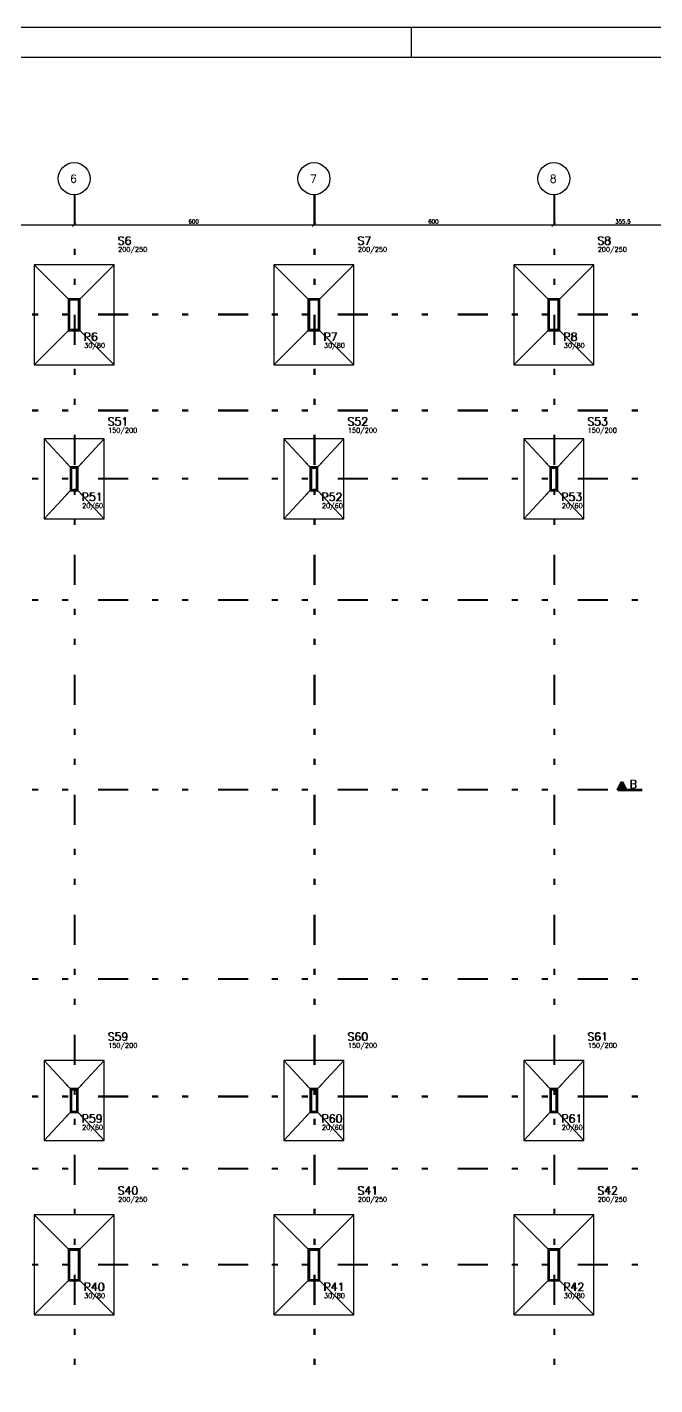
# Model space of a CAD drawing. Extents: x 797 to 1056, y -75 to 15.
# Drawn here: x 821.85 to 832.32, y -7.14 to 15.49 of the extents above; entities that cross this region are included whole.
import ezdxf

# ---------------------------------------------------------------- set-up
doc = ezdxf.new("R2010")
doc.units = 0
doc.header["$MEASUREMENT"] = 0
doc.linetypes.add('ESTILO_TQS_0003', pattern=[1.5, 0.5, -0.4, 0.1, -0.5])
doc.linetypes.add('ESTILO_TQS_0004', pattern=[2, 0.5, -0.4, 0.1, -0.4, 0.1, -0.5])
for name, color, linetype in [('06', 6, 'CONTINUOUS'), ('1', 2, 'CONTINUOUS'), ('11', 11, 'CONTINUOUS'), ('2', 4, 'CONTINUOUS'), ('3', 8, 'CONTINUOUS'), ('CERCADURA', 7, 'CONTINUOUS'), ('EIXOS', 8, 'ESTILO_TQS_0003')]:
    doc.layers.add(name, color=color, linetype=linetype)
doc.styles.get("Standard").update_dxf_attribs({"font": 'ROMANS.SHX'})

msp = doc.modelspace()

# ---------------------------------------------------------------- linework, layer by layer
at = {"layer": '06'}
msp.add_line((797.81, 14.987), (855.51, 14.987), dxfattribs=at)
at = {"layer": '1', "linetype": 'Continuous'}
for p, q in [((831.687, 2.778), (831.756, 2.917)), ((831.688, 2.779), (831.756, 2.915)), ((831.698, 2.773), (831.768, 2.911)), ((832.104, 2.773), (831.698, 2.773)), ((832.104, 2.76), (831.698, 2.76)), ((831.699, 2.773), (831.768, 2.91)), ((831.699, 2.786), (832.104, 2.786)), ((831.699, 2.773), (832.104, 2.773)), ((831.704, 2.796), (831.831, 2.796)), ((831.704, 2.784), (831.831, 2.784)), ((831.709, 2.807), (831.826, 2.807)), ((831.709, 2.794), (831.826, 2.794)), ((831.714, 2.817), (831.821, 2.817)), ((831.714, 2.805), (831.821, 2.805)), ((831.72, 2.828), (831.815, 2.828)), ((831.72, 2.815), (831.815, 2.815)), ((831.725, 2.839), (831.81, 2.839)), ((831.725, 2.826), (831.81, 2.826)), ((831.73, 2.849), (831.805, 2.849)), ((831.73, 2.837), (831.805, 2.837)), ((831.736, 2.86), (831.799, 2.86)), ((831.736, 2.847), (831.799, 2.847)), ((831.741, 2.87), (831.794, 2.87)), ((831.741, 2.858), (831.794, 2.858)), ((831.746, 2.881), (831.789, 2.881)), ((831.746, 2.869), (831.789, 2.869)), ((831.752, 2.892), (831.784, 2.892)), ((831.752, 2.879), (831.784, 2.879)), ((831.757, 2.902), (831.778, 2.902)), ((831.757, 2.89), (831.778, 2.89)), ((831.762, 2.913), (831.774, 2.913)), ((831.762, 2.901), (831.774, 2.901)), ((831.768, 2.911), (831.836, 2.773)), ((831.768, 2.91), (831.836, 2.773)), ((831.779, 2.917), (831.848, 2.779)), ((831.779, 2.915), (831.847, 2.779))]:
    msp.add_line(p, q, dxfattribs=at)
for points in [[(823.298, 11.528), (821.964, 11.528)], [(821.964, 11.528), (821.964, 9.862)], [(822.531, 10.962), (821.964, 11.528)], [(822.731, 10.962), (823.298, 11.528)], [(823.298, 9.862), (823.298, 11.528)], [(827.298, 11.528), (825.964, 11.528)], [(825.964, 11.528), (825.964, 9.862)], [(826.531, 10.962), (825.964, 11.528)], [(826.731, 10.962), (827.298, 11.528)], [(827.298, 9.862), (827.298, 11.528)], [(831.298, 11.528), (829.964, 11.528)], [(829.964, 11.528), (829.964, 9.862)], [(830.531, 10.962), (829.964, 11.528)], [(830.731, 10.962), (831.298, 11.528)], [(831.298, 9.862), (831.298, 11.528)], [(822.531, 10.428), (822.731, 10.428), (822.731, 10.962), (822.531, 10.962), (822.531, 10.428)], [(822.531, 10.428), (822.731, 10.428), (822.731, 10.962), (822.531, 10.962), (822.531, 10.428)], [(822.543, 10.441), (822.718, 10.441), (822.718, 10.949), (822.543, 10.949), (822.543, 10.441)], [(822.556, 10.453), (822.706, 10.453), (822.706, 10.937), (822.556, 10.937), (822.556, 10.453)], [(826.531, 10.428), (826.731, 10.428), (826.731, 10.962), (826.531, 10.962), (826.531, 10.428)], [(826.531, 10.428), (826.731, 10.428), (826.731, 10.962), (826.531, 10.962), (826.531, 10.428)], [(826.543, 10.441), (826.718, 10.441), (826.718, 10.949), (826.543, 10.949), (826.543, 10.441)], [(826.556, 10.453), (826.706, 10.453), (826.706, 10.937), (826.556, 10.937), (826.556, 10.453)], [(830.531, 10.428), (830.731, 10.428), (830.731, 10.962), (830.531, 10.962), (830.531, 10.428)], [(830.531, 10.428), (830.731, 10.428), (830.731, 10.962), (830.531, 10.962), (830.531, 10.428)], [(830.543, 10.441), (830.718, 10.441), (830.718, 10.949), (830.543, 10.949), (830.543, 10.441)], [(830.556, 10.453), (830.706, 10.453), (830.706, 10.937), (830.556, 10.937), (830.556, 10.453)], [(822.531, 10.428), (821.964, 9.862)], [(822.731, 10.428), (823.298, 9.862)], [(826.531, 10.428), (825.964, 9.862)], [(826.731, 10.428), (827.298, 9.862)], [(830.531, 10.428), (829.964, 9.862)], [(830.731, 10.428), (831.298, 9.862)], [(821.964, 9.862), (823.298, 9.862)], [(825.964, 9.862), (827.298, 9.862)], [(829.964, 9.862), (831.298, 9.862)], [(823.131, 8.625), (822.131, 8.625)], [(822.131, 8.625), (822.131, 7.292)], [(822.564, 8.158), (822.131, 8.625)], [(822.697, 8.158), (823.131, 8.625)], [(823.131, 7.292), (823.131, 8.625)], [(827.131, 8.625), (826.131, 8.625)], [(826.131, 8.625), (826.131, 7.292)], [(826.564, 8.158), (826.131, 8.625)], [(826.697, 8.158), (827.131, 8.625)], [(827.131, 7.292), (827.131, 8.625)], [(831.131, 8.625), (830.131, 8.625)], [(830.131, 8.625), (830.131, 7.292)], [(830.564, 8.158), (830.131, 8.625)], [(830.697, 8.158), (831.131, 8.625)], [(831.131, 7.292), (831.131, 8.625)], [(822.564, 7.758), (822.697, 7.758), (822.697, 8.158), (822.564, 8.158), (822.564, 7.758)], [(822.564, 7.758), (822.697, 7.758), (822.697, 8.158), (822.564, 8.158), (822.564, 7.758)], [(822.576, 7.771), (822.685, 7.771), (822.685, 8.146), (822.576, 8.146), (822.576, 7.771)], [(826.564, 7.758), (826.697, 7.758), (826.697, 8.158), (826.564, 8.158), (826.564, 7.758)], [(826.564, 7.758), (826.697, 7.758), (826.697, 8.158), (826.564, 8.158), (826.564, 7.758)], [(826.576, 7.771), (826.685, 7.771), (826.685, 8.146), (826.576, 8.146), (826.576, 7.771)], [(830.564, 7.758), (830.697, 7.758), (830.697, 8.158), (830.564, 8.158), (830.564, 7.758)], [(830.564, 7.758), (830.697, 7.758), (830.697, 8.158), (830.564, 8.158), (830.564, 7.758)], [(830.576, 7.771), (830.685, 7.771), (830.685, 8.146), (830.576, 8.146), (830.576, 7.771)], [(822.589, 7.783), (822.672, 7.783), (822.672, 8.133), (822.589, 8.133), (822.589, 7.783)], [(826.589, 7.783), (826.672, 7.783), (826.672, 8.133), (826.589, 8.133), (826.589, 7.783)], [(830.589, 7.783), (830.672, 7.783), (830.672, 8.133), (830.589, 8.133), (830.589, 7.783)], [(822.564, 7.758), (822.131, 7.292)], [(822.697, 7.758), (823.131, 7.292)], [(826.564, 7.758), (826.131, 7.292)], [(826.697, 7.758), (827.131, 7.292)], [(830.564, 7.758), (830.131, 7.292)], [(830.697, 7.758), (831.131, 7.292)], [(822.131, 7.292), (823.131, 7.292)], [(826.131, 7.292), (827.131, 7.292)], [(830.131, 7.292), (831.131, 7.292)], [(823.131, -1.735), (822.131, -1.735)], [(822.131, -1.735), (822.131, -3.068)], [(822.564, -2.202), (822.131, -1.735)], [(822.698, -2.202), (823.131, -1.735)], [(823.131, -3.068), (823.131, -1.735)], [(827.131, -1.735), (826.131, -1.735)], [(826.131, -1.735), (826.131, -3.068)], [(826.564, -2.202), (826.131, -1.735)], [(826.698, -2.202), (827.131, -1.735)], [(827.131, -3.068), (827.131, -1.735)], [(831.131, -1.735), (830.131, -1.735)], [(830.131, -1.735), (830.131, -3.068)], [(830.564, -2.202), (830.131, -1.735)], [(830.698, -2.202), (831.131, -1.735)], [(831.131, -3.068), (831.131, -1.735)], [(822.564, -2.602), (822.698, -2.602), (822.698, -2.202), (822.564, -2.202), (822.564, -2.602)], [(822.564, -2.602), (822.698, -2.602), (822.698, -2.202), (822.564, -2.202), (822.564, -2.602)], [(822.577, -2.589), (822.685, -2.589), (822.685, -2.214), (822.577, -2.214), (822.577, -2.589)], [(822.589, -2.577), (822.673, -2.577), (822.673, -2.227), (822.589, -2.227), (822.589, -2.577)], [(826.564, -2.602), (826.698, -2.602), (826.698, -2.202), (826.564, -2.202), (826.564, -2.602)], [(826.564, -2.602), (826.698, -2.602), (826.698, -2.202), (826.564, -2.202), (826.564, -2.602)], [(826.577, -2.589), (826.685, -2.589), (826.685, -2.214), (826.577, -2.214), (826.577, -2.589)], [(826.589, -2.577), (826.673, -2.577), (826.673, -2.227), (826.589, -2.227), (826.589, -2.577)], [(830.564, -2.602), (830.698, -2.602), (830.698, -2.202), (830.564, -2.202), (830.564, -2.602)], [(830.564, -2.602), (830.698, -2.602), (830.698, -2.202), (830.564, -2.202), (830.564, -2.602)], [(830.577, -2.589), (830.685, -2.589), (830.685, -2.214), (830.577, -2.214), (830.577, -2.589)], [(830.589, -2.577), (830.673, -2.577), (830.673, -2.227), (830.589, -2.227), (830.589, -2.577)], [(822.564, -2.602), (822.131, -3.068)], [(822.698, -2.602), (823.131, -3.068)], [(826.564, -2.602), (826.131, -3.068)], [(826.698, -2.602), (827.131, -3.068)], [(830.564, -2.602), (830.131, -3.068)], [(830.698, -2.602), (831.131, -3.068)], [(822.131, -3.068), (823.131, -3.068)], [(826.131, -3.068), (827.131, -3.068)], [(830.131, -3.068), (831.131, -3.068)], [(823.298, -4.305), (821.964, -4.305)], [(821.964, -4.305), (821.964, -5.972)], [(822.531, -4.872), (821.964, -4.305)], [(822.731, -4.872), (823.298, -4.305)], [(823.298, -5.972), (823.298, -4.305)], [(827.298, -4.305), (825.964, -4.305)], [(825.964, -4.305), (825.964, -5.972)], [(826.531, -4.872), (825.964, -4.305)], [(826.731, -4.872), (827.298, -4.305)], [(827.298, -5.972), (827.298, -4.305)], [(831.298, -4.305), (829.964, -4.305)], [(829.964, -4.305), (829.964, -5.972)], [(830.531, -4.872), (829.964, -4.305)], [(830.731, -4.872), (831.298, -4.305)], [(831.298, -5.972), (831.298, -4.305)], [(822.531, -5.405), (822.731, -5.405), (822.731, -4.872), (822.531, -4.872), (822.531, -5.405)], [(822.531, -5.405), (822.731, -5.405), (822.731, -4.872), (822.531, -4.872), (822.531, -5.405)], [(822.543, -5.392), (822.718, -5.392), (822.718, -4.884), (822.543, -4.884), (822.543, -5.392)], [(822.556, -5.38), (822.706, -5.38), (822.706, -4.897), (822.556, -4.897), (822.556, -5.38)], [(826.531, -5.405), (826.731, -5.405), (826.731, -4.872), (826.531, -4.872), (826.531, -5.405)], [(826.531, -5.405), (826.731, -5.405), (826.731, -4.872), (826.531, -4.872), (826.531, -5.405)], [(826.543, -5.392), (826.718, -5.392), (826.718, -4.884), (826.543, -4.884), (826.543, -5.392)], [(826.556, -5.38), (826.706, -5.38), (826.706, -4.897), (826.556, -4.897), (826.556, -5.38)], [(830.531, -5.405), (830.731, -5.405), (830.731, -4.872), (830.531, -4.872), (830.531, -5.405)], [(830.531, -5.405), (830.731, -5.405), (830.731, -4.872), (830.531, -4.872), (830.531, -5.405)], [(830.543, -5.392), (830.718, -5.392), (830.718, -4.884), (830.543, -4.884), (830.543, -5.392)], [(830.556, -5.38), (830.706, -5.38), (830.706, -4.897), (830.556, -4.897), (830.556, -5.38)], [(822.531, -5.405), (821.964, -5.972)], [(822.731, -5.405), (823.298, -5.972)], [(826.531, -5.405), (825.964, -5.972)], [(826.731, -5.405), (827.298, -5.972)], [(830.531, -5.405), (829.964, -5.972)], [(830.731, -5.405), (831.298, -5.972)], [(821.964, -5.972), (823.298, -5.972)], [(825.964, -5.972), (827.298, -5.972)], [(829.964, -5.972), (831.298, -5.972)]]:
    msp.add_lwpolyline(points, dxfattribs=at)
at = {"layer": '11', "linetype": 'Continuous'}
for p, q in [((822.631, 10.695), (822.631, 10.695)), ((826.631, 10.695), (826.631, 10.695)), ((830.631, 10.695), (830.631, 10.695)), ((822.631, 7.958), (822.631, 7.958)), ((826.631, 7.958), (826.631, 7.958)), ((830.631, 7.958), (830.631, 7.958)), ((822.631, -2.402), (822.631, -2.402)), ((826.631, -2.402), (826.631, -2.402)), ((830.631, -2.402), (830.631, -2.402)), ((822.631, -5.138), (822.631, -5.138)), ((826.631, -5.138), (826.631, -5.138)), ((830.631, -5.138), (830.631, -5.138))]:
    msp.add_line(p, q, dxfattribs=at)
at = {"layer": '2', "linetype": 'Continuous'}
for p, q in [((822.601, 12.166), (822.66, 12.225)), ((822.601, 12.166), (822.66, 12.225)), ((826.601, 12.166), (826.66, 12.225)), ((826.601, 12.166), (826.66, 12.225)), ((830.601, 12.166), (830.66, 12.225)), ((830.601, 12.166), (830.66, 12.225)), ((818.548, 12.195), (822.714, 12.195)), ((822.548, 12.195), (826.714, 12.195)), ((822.631, 12.195), (822.631, 12.195)), ((822.631, 12.195), (822.631, 12.195)), ((826.548, 12.195), (830.714, 12.195)), ((826.631, 12.195), (826.631, 12.195)), ((826.631, 12.195), (826.631, 12.195)), ((830.548, 12.195), (833.084, 12.195)), ((830.631, 12.195), (830.631, 12.195)), ((830.631, 12.195), (830.631, 12.195)), ((822.531, 10.962), (822.464, 11.028)), ((822.731, 10.962), (822.798, 11.028)), ((826.531, 10.962), (826.464, 11.028)), ((826.731, 10.962), (826.798, 11.028)), ((830.531, 10.962), (830.464, 11.028)), ((830.731, 10.962), (830.798, 11.028)), ((822.531, 10.428), (822.464, 10.362)), ((822.731, 10.428), (822.798, 10.362)), ((826.531, 10.428), (826.464, 10.362)), ((826.731, 10.428), (826.798, 10.362)), ((830.531, 10.428), (830.464, 10.362)), ((830.731, 10.428), (830.798, 10.362)), ((822.564, 8.158), (822.497, 8.225)), ((822.697, 8.158), (822.764, 8.225)), ((826.564, 8.158), (826.497, 8.225)), ((826.697, 8.158), (826.764, 8.225)), ((830.564, 8.158), (830.497, 8.225)), ((830.697, 8.158), (830.764, 8.225)), ((822.564, 7.758), (822.497, 7.692)), ((822.697, 7.758), (822.764, 7.692)), ((826.564, 7.758), (826.497, 7.692)), ((826.697, 7.758), (826.764, 7.692)), ((830.564, 7.758), (830.497, 7.692)), ((830.697, 7.758), (830.764, 7.692)), ((822.564, -2.202), (822.498, -2.135)), ((822.698, -2.202), (822.764, -2.135)), ((826.564, -2.202), (826.498, -2.135)), ((826.698, -2.202), (826.764, -2.135)), ((830.564, -2.202), (830.498, -2.135)), ((830.698, -2.202), (830.764, -2.135)), ((822.564, -2.602), (822.498, -2.668)), ((822.698, -2.602), (822.764, -2.668)), ((826.564, -2.602), (826.498, -2.668)), ((826.698, -2.602), (826.764, -2.668)), ((830.564, -2.602), (830.498, -2.668)), ((830.698, -2.602), (830.764, -2.668)), ((822.531, -4.872), (822.464, -4.805)), ((822.731, -4.872), (822.798, -4.805)), ((826.531, -4.872), (826.464, -4.805)), ((826.731, -4.872), (826.798, -4.805)), ((830.531, -4.872), (830.464, -4.805)), ((830.731, -4.872), (830.798, -4.805)), ((822.531, -5.405), (822.464, -5.472)), ((822.731, -5.405), (822.798, -5.472)), ((826.531, -5.405), (826.464, -5.472)), ((826.731, -5.405), (826.798, -5.472)), ((830.531, -5.405), (830.464, -5.472)), ((830.731, -5.405), (830.798, -5.472))]:
    msp.add_line(p, q, dxfattribs=at)
at = {"layer": '3', "linetype": 'Continuous'}
for centre in [(822.631, 12.962), (826.631, 12.962), (830.631, 12.962)]:
    msp.add_circle(centre, 0.267, dxfattribs=at)
at = {"layer": 'CERCADURA'}
for p, q in [((796.56, 15.487), (856.01, 15.487)), ((828.26, 14.987), (828.26, 15.487))]:
    msp.add_line(p, q, dxfattribs=at)
at = {"layer": 'EIXOS', "linetype": 'ESTILO_TQS_0004'}
for p, q in [((822.631, 12.695), (822.631, -7.138)), ((822.643, 12.695), (822.643, -7.138)), ((826.631, 12.695), (826.631, -7.138)), ((826.643, 12.695), (826.643, -7.138)), ((830.631, 12.695), (830.631, -7.138)), ((830.643, 12.695), (830.643, -7.138)), ((801.031, 10.708), (844.131, 10.708)), ((801.031, 10.695), (844.131, 10.695)), ((801.031, 9.108), (844.131, 9.108)), ((801.031, 9.095), (844.131, 9.095)), ((801.031, 7.971), (844.131, 7.971)), ((801.031, 7.958), (844.131, 7.958)), ((801.031, 5.949), (844.131, 5.949)), ((801.031, 5.937), (844.131, 5.937)), ((801.031, 2.791), (844.131, 2.791)), ((801.031, 2.778), (844.131, 2.778)), ((801.031, -0.367), (844.131, -0.367)), ((801.031, -0.38), (844.131, -0.38)), ((801.031, -2.324), (844.131, -2.324)), ((801.031, -2.337), (844.131, -2.337)), ((801.031, -3.526), (844.131, -3.526)), ((801.031, -3.538), (844.131, -3.538)), ((801.031, -5.126), (844.131, -5.126)), ((801.031, -5.138), (844.131, -5.138))]:
    msp.add_line(p, q, dxfattribs=at)

# ---------------------------------------------------------------- texts
at = {"layer": '1', "linetype": 'Continuous'}
for s, height, p in [('S6', 0.1333, (823.352, 11.862)), ('S6', 0.1333, (823.364, 11.862)), ('S7', 0.1333, (827.352, 11.862)), ('S7', 0.1333, (827.364, 11.862)), ('S8', 0.1333, (831.352, 11.862)), ('S8', 0.1333, (831.364, 11.862)), ('200/250', 0.08, (823.364, 11.742)), ('200/250', 0.08, (827.364, 11.742)), ('200/250', 0.08, (831.364, 11.742)), ('P6', 0.1333, (822.785, 10.262)), ('30/80', 0.08, (822.798, 10.142)), ('P6', 0.1333, (822.798, 10.262)), ('P7', 0.1333, (826.785, 10.262)), ('30/80', 0.08, (826.798, 10.142)), ('P7', 0.1333, (826.798, 10.262)), ('P8', 0.1333, (830.785, 10.262)), ('30/80', 0.08, (830.798, 10.142)), ('P8', 0.1333, (830.798, 10.262)), ('S51', 0.1333, (823.185, 8.849)), ('S51', 0.1333, (823.197, 8.849)), ('150/200', 0.08, (823.197, 8.729)), ('S52', 0.1333, (827.185, 8.849)), ('S52', 0.1333, (827.197, 8.849)), ('150/200', 0.08, (827.197, 8.729)), ('S53', 0.1333, (831.185, 8.849)), ('S53', 0.1333, (831.197, 8.849)), ('150/200', 0.08, (831.197, 8.729)), ('P51', 0.1333, (822.751, 7.592)), ('P51', 0.1333, (822.764, 7.592)), ('P52', 0.1333, (826.751, 7.592)), ('P52', 0.1333, (826.764, 7.592)), ('P53', 0.1333, (830.751, 7.592)), ('P53', 0.1333, (830.764, 7.592)), ('20/60', 0.08, (822.764, 7.472)), ('20/60', 0.08, (826.764, 7.472)), ('20/60', 0.08, (830.764, 7.472)), ('B', 0.133, (831.891, 2.806)), ('B', 0.133, (831.904, 2.806)), ('S59', 0.1333, (823.185, -1.402)), ('S59', 0.1333, (823.198, -1.402)), ('S60', 0.1333, (827.185, -1.402)), ('S60', 0.1333, (827.198, -1.402)), ('S61', 0.1333, (831.185, -1.402)), ('S61', 0.1333, (831.198, -1.402)), ('150/200', 0.08, (823.198, -1.522)), ('150/200', 0.08, (827.198, -1.522)), ('150/200', 0.08, (831.198, -1.522)), ('P59', 0.1333, (822.752, -2.768)), ('P59', 0.1333, (822.764, -2.768)), ('P60', 0.1333, (826.752, -2.768)), ('P60', 0.1333, (826.764, -2.768)), ('P61', 0.1333, (830.752, -2.768)), ('P61', 0.1333, (830.764, -2.768)), ('20/60', 0.08, (822.764, -2.888)), ('20/60', 0.08, (826.764, -2.888)), ('20/60', 0.08, (830.764, -2.888)), ('S40', 0.1333, (823.352, -3.968)), ('S40', 0.1333, (823.364, -3.968)), ('S41', 0.1333, (827.352, -3.968)), ('S41', 0.1333, (827.364, -3.968)), ('S42', 0.1333, (831.352, -3.968)), ('S42', 0.1333, (831.364, -3.968)), ('200/250', 0.08, (823.364, -4.088)), ('200/250', 0.08, (827.364, -4.088)), ('200/250', 0.08, (831.364, -4.088)), ('P40', 0.1333, (822.785, -5.572)), ('30/80', 0.08, (822.798, -5.692)), ('P40', 0.1333, (822.798, -5.572)), ('P41', 0.1333, (826.785, -5.572)), ('30/80', 0.08, (826.798, -5.692)), ('P41', 0.1333, (826.798, -5.572)), ('P42', 0.1333, (830.785, -5.572)), ('30/80', 0.08, (830.798, -5.692)), ('P42', 0.1333, (830.798, -5.572))]:
    msp.add_text(s, height=height, dxfattribs=at).set_placement(p)
at = {"layer": '2', "linetype": 'Continuous'}
for s, p in [('600', (824.538, 12.215)), ('600', (828.538, 12.215)), ('355.5', (831.656, 12.215))]:
    msp.add_text(s, height=0.0667, dxfattribs=at).set_placement(p)
at = {"layer": '3', "color": 3, "linetype": 'Continuous'}
for s, p in [('6', (822.564, 12.895)), ('7', (826.564, 12.895)), ('8', (830.564, 12.895))]:
    msp.add_text(s, height=0.133, dxfattribs=at).set_placement(p)

doc.saveas('drawing.dxf')
